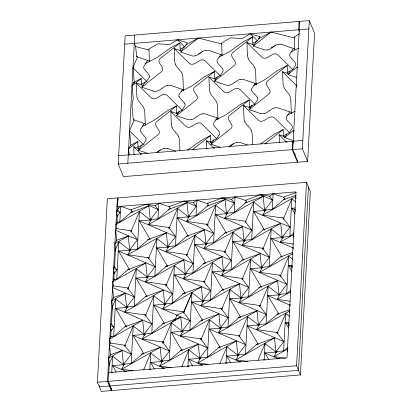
<?xml version="1.0" encoding="UTF-8"?>
<svg xmlns="http://www.w3.org/2000/svg" width="412" height="412" viewBox="0 0 412 412"><rect width="100%" height="100%" fill="white"/><g stroke="black" fill="none" stroke-linecap="round" stroke-linejoin="round"><path stroke-width="0.62" d="M111.441 388.073L111.307 390.566L101.249 391.4L97.417 382.238L107.341 198.795L117.399 197.961L118.12 199.681M99.405 385.539L99.333 386.822L298.499 370.337L308.423 186.893M297.541 160.314L297.438 162.235L123.482 176.63L118.208 164.028L125.14 35.839L299.102 21.445L299.818 23.165M111.307 390.566L107.475 381.409L117.399 197.961M118.517 208.925L117.559 206.633L118.028 197.909L306.502 182.315L310.334 191.472L300.415 374.92L111.935 390.514L108.104 381.358L108.577 372.633L286.994 357.868L295.976 191.868L116.926 206.685M108.789 373.298L109.288 364.033L112.594 356.21L123.621 364.702M126.458 325.573L113.66 336.475L110.766 336.743L111.07 331.13M111.008 330.821L110.493 325.686L111.384 323.92L113.841 327.123L111.008 330.821L111.055 329.955M111.405 324.888L112.383 306.791L115.69 298.968L126.716 307.465M128.802 268.974L116.761 279.233L113.861 279.501L114.201 271.853M114.5 267.646L115.478 249.554L118.79 241.731L129.816 250.223M117.327 215.394L116.957 222.264L119.856 221.991L132.391 211.31M117.6 210.403L117.698 208.529L120.701 206.371L131.66 210.069M111.25 372.711L111.719 372.371L112.594 356.21M113.66 336.475L115.69 298.968M116.761 279.233L118.79 241.731M119.856 221.991L120.701 206.371M127.818 163.229L134.75 35.046M123.976 364.182L131.171 363.518L133.2 326.016L144.226 334.508M127.071 306.945L134.266 306.276L136.295 268.773L147.321 277.266M130.166 249.703L137.361 249.039L139.39 211.531L150.416 220.023M149.298 369.605L149.834 369.219L150.704 353.058L161.731 361.551M144.581 333.988L151.776 333.318L153.805 295.816L164.831 304.308M147.676 276.746L154.871 276.081L156.9 238.574L167.926 247.066M150.771 219.508L157.966 218.839L158.811 203.219L169.775 206.917M162.086 361.03L169.28 360.361L171.31 322.859L182.336 331.351M165.186 303.788L172.381 303.124L174.405 265.616L185.431 274.114M168.281 246.551L175.476 245.882L177.505 208.379L188.531 216.872M187.409 366.448L187.944 366.067L188.82 349.901L199.846 358.394M182.691 330.831L189.886 330.167L191.915 292.664L202.941 301.157M185.786 273.594L192.981 272.924L195.01 235.422L206.036 243.914M188.887 216.352L196.081 215.687L196.926 200.067L207.885 203.765M200.201 357.879L207.396 357.209L209.425 319.707L220.451 328.199M203.296 300.636L210.491 299.967L212.52 262.465L223.546 270.957M206.391 243.394L213.586 242.73L215.615 205.222L226.641 213.72M225.518 363.296L226.054 362.91L226.93 346.75L237.956 355.242M220.801 327.679L227.996 327.01L230.025 289.507L241.051 298M223.901 270.437L231.096 269.772L233.125 232.27L244.151 240.763M226.997 213.2L234.191 212.53L235.036 196.91L245.995 200.608M238.311 354.722L245.506 354.057L247.535 316.55L258.561 325.042M241.406 297.479L248.601 296.815L250.63 259.313L261.656 267.805M244.501 240.242L251.696 239.573L253.725 202.071L264.751 210.563M263.634 360.139L264.169 359.758L265.04 343.593L276.066 352.09M258.916 324.527L266.111 323.858L268.14 286.355L279.166 294.848M262.011 267.285L269.206 266.616L271.235 229.113L282.261 237.606M265.107 210.043L272.301 209.378L273.146 193.758L284.11 197.456M297.438 162.235L292.165 149.628L292.618 141.295L118.656 155.695M299.369 31.497L298.649 29.777L299.102 21.445M292.767 149.582L299.699 21.393L309.309 20.6L314.583 33.207L307.646 161.391L298.041 162.184L292.767 149.582L302.377 148.784L307.646 161.391M276.421 351.57L283.616 350.9L285.645 313.398L289.512 316.287M279.516 294.328L286.716 293.663L288.74 256.156L292.628 259.148M282.617 237.085L289.811 236.421L291.84 198.919L295.723 201.911M302.377 148.784L309.309 20.6M300.415 374.92L296.583 365.758L306.502 182.315M175.337 320.016L176.64 315.051L183.495 312.26M149.417 61.017L136.712 56.691L137.005 55.981M134.297 82.621L132.983 67.836L137.541 56.866M144.947 123.682L133.303 119.717L133.503 119.228M130.887 145.647L129.574 130.862L134.132 119.892M296.413 87.164L296.455 84.826M130.774 231.92L139.39 211.531M127.674 289.162L136.295 268.773M148.279 258.968L156.9 238.574M168.884 228.768L177.505 208.379M124.579 346.404L133.2 326.016M145.184 316.205L153.805 295.816M165.789 286.01L174.405 265.616M186.394 255.811L195.01 235.422M143.633 369.796L150.704 353.058M206.994 225.616L215.615 205.222M162.694 343.248L171.31 322.859M183.294 313.053L191.915 292.664M183.917 311.899L191.982 292.824M203.899 282.853L212.52 262.465M224.504 252.659L233.125 232.27M181.743 366.639L188.82 349.901M245.109 222.459L253.725 202.071M200.804 340.096L209.425 319.707M221.409 309.896L230.025 289.507M242.009 279.702L250.63 259.313M262.614 249.502L271.235 229.113M219.853 363.487L226.93 346.75M283.219 219.308L291.84 198.919M238.914 336.939L247.535 316.55M259.519 306.744L268.14 286.355M280.124 276.545L288.74 256.156M257.969 360.33L265.04 343.593M277.029 333.787L285.645 313.398M116.684 211.207L117.575 209.44L120.036 212.643L117.204 216.336L116.684 211.207L120.036 212.643M131.819 230.833L116.369 228.567L115.963 224.519L117.26 221.96M116.73 240.963L115.654 230.287L116.617 228.372M115.623 250.944L114.933 243.6L116.611 240.278L128.256 236.035L129.78 251.155M113.588 268.444L114.479 266.682L116.936 269.886L114.103 273.578L113.588 268.444L116.936 269.886M113.861 279.501L114.103 279.022M128.719 288.076L113.274 285.81L112.867 281.762L114.16 279.197M149.571 257.912L127.895 254.729L130.619 249.337M113.274 285.81L113.532 285.295M113.635 298.206L112.553 287.524L113.521 285.609M170.177 227.718L148.5 224.535L150.921 219.74M112.62 309.113L111.837 300.842L113.511 297.521L125.16 293.277L126.685 308.392M110.766 336.743L111.008 336.264M125.624 345.313L110.179 343.047L109.772 339.004L111.065 336.439M146.476 315.154L124.8 311.972L127.22 307.177M110.534 355.448L109.458 344.767L110.426 342.851M167.081 284.955L145.405 281.777L147.826 276.977M109.427 364.924L108.737 358.085L110.416 354.763L122.06 350.514L123.59 365.635M187.681 254.76L166.005 251.578L168.431 246.783M208.287 224.561L186.61 221.383L189.34 215.986M133.055 370.877L121.705 369.214L124.125 364.419M163.981 342.197L142.305 339.014L144.73 334.22M184.586 312.002L162.91 308.82L165.639 303.423M205.191 281.803L183.515 278.62L186.239 273.228M225.797 251.603L204.12 248.426L206.541 243.626M246.402 221.409L224.725 218.226L227.45 212.829M171.171 367.725L159.815 366.057L162.539 360.665M202.096 339.045L180.42 335.862L182.84 331.068M222.701 308.846L201.025 305.663L203.446 300.868M243.301 278.651L221.625 275.468L224.051 270.669M263.907 248.451L242.23 245.269L244.955 239.877M284.347 218.231L262.835 215.074L265.256 210.275M208.251 364.419L197.925 362.905L200.35 358.11M240.206 335.888L218.53 332.705L221.254 327.313M260.811 305.694L239.135 302.511L241.859 297.114M295.981 198.872L295.728 196.39L296.037 195.782M281.252 275.468L259.74 272.311L262.161 267.517M295.203 211.629L295.177 209.373M293.746 244.084L280.34 242.117L283.07 236.72M293.911 236.967L293.663 234.546L294.06 233.764M247.911 361.494L236.04 359.753L238.46 354.953M293.087 249.26L293.184 247.385M292.731 254.621L292.808 253.282M278.069 332.68L256.64 329.554L259.066 324.759M290.29 301.244L277.245 299.354L279.671 294.559M290.687 293.045L290.764 291.459M290.244 304.267L289.95 305.998M289.847 310.308L289.533 310.931L289.682 312.414M285.331 358.213L274.15 356.596L276.874 351.199M287.71 351.482L287.473 349.093L287.87 348.305M292.01 267.908L292.304 266.173M289.008 325.985L289.033 323.698M133.303 119.717L132.051 107.007A5.711 1.205 85.3 0 1 132.061 105.513L133.138 99.06A5.711 1.205 85.3 0 0 133.148 97.562L132.005 85.85L133.915 82.328L141.223 78.563L141.434 84.465M129.25 155.123L128.595 148.876L130.506 145.354L137.814 141.589L138.061 148.578M296.419 77.43L288.003 74.562L297.433 66.898M293.658 140.672L284.594 137.587L294.024 129.924M147.656 60.507L143.814 66.461C142.985 68.608 145.4 70.4 146.605 71.832A19.209 8.168 27 0 1 147.445 72.687L149.335 75.283L149.448 77.116L146.687 81.396L141.46 84.089M152.816 90.918L141.821 87.179L145.24 81.88M195.159 55.821A7.684 7.349 -76.3 0 1 191.256 55.677L180.677 52.056L184.2 46.608M180.193 49.213L184.736 46.88L187.383 42.776L177.593 39.815L170.007 44.336A5.711 3.049 3.1 0 1 168.523 44.62L158.651 43.837A5.711 3.049 3.1 0 0 157.168 44.12L148.959 49.043L149.407 61.852M144.246 123.533L140.404 129.481C139.575 131.634 141.991 133.426 143.196 134.858A19.209 8.168 27 0 1 144.035 135.713L145.925 138.303L146.039 140.142L143.278 144.421L138.051 147.115M148.032 153.475L138.411 150.2L141.831 144.906M182.516 89.347L179.096 94.647A7.982 3.394 27 0 0 179.081 96.47M191.498 119.578A7.982 7.637 -76.3 0 1 187.439 119.423L176.449 115.669L179.302 111.25M176.315 113.135L182.083 110.169L184.895 105.812A7.982 3.394 27 0 0 184.828 103.809M220.564 54.827L217.139 60.126C216.279 62.356 218.787 64.221 220.039 65.709A20.487 8.714 27 0 1 220.703 66.373C221.78 67.686 223.762 69.396 222.938 71.291L220.126 75.648L214.621 78.481M229.551 85.073A7.982 7.637 -76.3 0 1 225.493 84.918L214.503 81.164L217.356 76.745M267.841 49.806A7.684 7.349 -76.3 0 1 263.938 49.661L253.359 46.041L256.609 41.009M252.875 43.198L257.412 40.865L260.065 36.761L250.275 33.799L242.689 38.321A5.711 3.049 3.1 0 1 241.205 38.604L231.333 37.822A5.711 3.049 3.1 0 0 229.85 38.105L221.641 43.028L222.089 55.836M217.155 117.853L213.73 123.147C212.87 125.382 215.378 127.246 216.63 128.735A20.487 8.714 27 0 1 217.294 129.399C218.37 130.712 220.353 132.417 219.529 134.317L216.717 138.674L210.429 141.908M220.029 147.228L211.093 144.185L213.946 139.771M255.198 83.332L251.778 88.632A7.982 3.394 27 0 0 251.763 90.455M260.127 113.393L249.131 109.654L251.984 105.235M248.997 107.12L254.765 104.154L257.577 99.797A7.982 3.394 27 0 0 257.51 97.793M293.246 48.812L289.821 54.111C288.961 56.341 291.469 58.205 292.721 59.694A20.487 8.714 27 0 1 293.385 60.358C294.462 61.671 296.444 63.381 295.62 65.276L292.808 69.633L287.303 72.466M288.003 74.562L290.197 71.163M289.837 111.837L286.412 117.137C285.552 119.367 288.06 121.231 289.312 122.719A20.487 8.714 27 0 1 289.976 123.384C291.052 124.697 293.035 126.402 292.211 128.302L289.399 132.659L283.111 135.893M284.594 137.587L286.788 134.188M149.803 220.368L158.146 209.492L155.175 205.624L146.013 204.28L131.057 209.729L132.52 212.211M129.198 250.568L137.541 239.686L130.856 230.977M187.913 217.217L196.256 206.335L193.29 202.467L184.123 201.123L169.172 206.577L170.63 209.059M167.308 247.411L175.656 236.534L168.41 227.1M146.708 277.611L155.051 266.729L147.805 257.294M126.103 307.805L134.446 296.928L127.761 288.22M226.028 214.06L234.371 203.183L231.4 199.315L222.233 197.971L207.282 203.42L208.745 205.902M205.423 244.259L213.766 233.377L206.52 223.943M184.818 274.459L193.161 263.577L186.476 254.868M164.213 304.653L172.556 293.771L165.315 284.337M143.608 334.853L151.956 323.971L144.71 314.536M123.008 365.047L131.351 354.171L124.661 345.457M264.138 210.908L272.481 200.026L269.51 196.163L260.348 194.814L245.392 200.268L246.855 202.75M243.533 241.108L251.876 230.226L245.192 221.517M222.928 271.302L231.271 260.425L224.03 250.99M202.328 301.502L210.671 290.62L203.425 281.185M181.723 331.696L190.066 320.819L183.376 312.111M161.118 361.896L169.461 351.014L162.215 341.579M281.643 237.951L289.991 227.074L282.745 217.639M261.043 268.15L269.386 257.268L262.14 247.833M240.438 298.345L248.781 287.468L242.091 278.759M219.833 328.544L228.176 317.662L220.93 308.228M199.228 358.739L207.571 347.862L200.33 338.427M278.548 295.193L286.891 284.311L279.65 274.876M257.943 325.387L266.291 314.511L259.045 305.076M237.343 355.587L245.686 344.705L238.996 335.996M275.453 352.43L283.796 341.553L276.55 332.118M157.966 218.839L170.506 208.158M137.361 249.039L149.402 238.78M196.081 215.687L208.616 205.001M175.476 245.882L187.517 235.623M154.871 276.081L167.663 265.179M234.191 212.53L246.726 201.849M134.266 306.276L146.306 296.017M213.586 242.73L225.627 232.471M192.981 272.924L205.022 262.665M272.301 209.378L284.841 198.697M172.381 303.124L184.422 292.865M251.696 239.573L263.737 229.314M151.776 333.318L163.816 323.059M231.096 269.772L243.137 259.514M171.665 322.339L175.466 319.099M131.171 363.518L143.211 353.259M210.491 299.967L223.283 289.07M289.811 236.421L294.05 232.806M189.886 330.167L201.926 319.908M269.206 266.616L281.247 256.357M169.28 360.361L182.073 349.464M248.601 296.815L260.642 286.556M227.996 327.01L240.036 316.751M207.396 357.209L219.436 346.95M286.716 293.663L290.954 290.048M266.111 323.858L278.903 312.96M245.506 354.057L257.546 343.799M283.616 350.9L287.952 347.29M180.147 50.341L179.889 42.987L161.257 57.706C153.552 62.47 168.158 67.697 160.459 72.46L141.821 87.179M132.005 85.85L141.223 78.563M180.677 52.056L198.383 38.074L221.919 44.032M252.829 44.326L252.571 36.972L233.939 51.691C226.234 56.454 240.84 61.682 233.141 66.445L214.503 81.164M214.776 78.831L214.518 71.477L195.885 86.196C188.181 90.954 202.786 96.187 195.087 100.95L176.449 115.669M176.738 113.362L176.48 106.013L157.847 120.731C150.143 125.49 164.748 130.722 157.049 135.486L138.411 150.2M253.359 46.041L271.065 32.059L294.601 38.017M128.595 148.876L137.814 141.589M287.458 72.816L287.2 65.462L268.567 80.18C260.863 84.944 275.468 90.171 267.769 94.935L249.131 109.654M249.42 107.352L249.162 99.998L230.529 114.716C222.825 119.475 237.43 124.707 229.731 129.471L211.093 144.185M191.956 150.014L210.496 135.574L210.743 142.562M264.638 143.999L283.178 129.559L283.425 136.547M201.983 51.49L202.282 51.273M155.19 205.825L158.811 203.219M193.3 202.668L196.926 200.067M231.415 199.516L235.036 196.91M269.525 196.359L273.146 193.758M274.964 45.258L275.262 45.047M272.605 47.025L272.909 46.819M199.614 53.236L199.923 53.04M294.771 49.821L294.322 37.013L299.431 33.733M140.07 154.412L140.914 153.872L141.97 154.191M213.174 148.124L213.596 147.857L214.652 148.176M285.856 142.109L286.278 141.841L287.303 142.15M271.987 47.411L272.296 47.22M115.963 224.519L148.861 205.835L150.385 220.956M114.933 243.6L128.256 236.035M148.5 224.535L186.971 202.683L188.495 217.804M127.895 254.729L166.366 232.878L167.777 246.834M186.61 221.383L225.081 199.526L226.61 214.647M112.867 281.762L145.76 263.077L147.29 278.198M166.005 251.578L204.476 229.726L206.005 244.846M224.725 218.226L263.196 196.375L264.72 211.495M111.837 300.842L125.16 293.277M145.405 281.777L183.876 259.926L185.4 275.041M204.12 248.426L242.591 226.574L244.115 241.69M262.835 215.074L295.728 196.39M124.8 311.972L163.27 290.12L164.795 305.241M183.515 278.62L221.986 256.769L223.397 270.725M242.23 245.269L280.701 223.417L282.225 238.538M109.772 339.004L142.665 320.32L144.19 335.435M162.91 308.82L201.38 286.968L202.91 302.084M221.625 275.468L260.096 253.617L261.625 268.732M280.34 242.117L293.663 234.546M108.737 358.085L122.06 350.514M142.305 339.014L180.775 317.163L182.305 332.283M201.025 305.663L239.496 283.811L241.02 298.932M259.74 272.311L292.633 253.627M121.705 369.214L160.175 347.362L161.7 362.478M180.42 335.862L218.89 314.011L220.415 329.131M239.135 302.511L277.606 280.66L279.012 294.616M159.815 366.057L198.285 344.205L199.81 359.326M218.53 332.705L257 310.854L258.412 324.811M197.925 362.905L236.395 341.054L237.925 356.174M236.04 359.753L274.51 337.897L276.035 353.017M256.64 329.554L289.533 310.931M277.245 299.354L290.563 291.851M274.15 356.596L287.473 349.093M271.678 47.591L271.364 47.761M185.848 44.893L198.383 38.074M259.23 37.214L260.065 36.761M258.53 38.877L271.065 32.059M260.492 143.953L267.939 138.762A19.209 3.157 -36.5 0 1 269.062 137.886L274.67 133.982L283.178 129.559M198.682 53.776L198.373 53.936M187.486 150.138L195.257 144.777A19.209 3.157 -36.5 0 1 196.38 143.896L201.988 139.992L210.496 135.574M179.889 42.987L170.846 47.699L164.929 51.861A20.487 3.363 -36.5 0 0 164.053 52.545L157.06 57.515L144.967 63.783M252.571 36.972L243.528 41.684L237.611 45.845A20.487 3.363 -36.5 0 0 236.735 46.53L229.948 51.382L219.225 56.959M214.518 71.477L205.475 76.189L199.557 80.35A20.487 3.363 -36.5 0 0 198.687 81.035L191.894 85.887L181.172 91.464M176.48 106.013L167.437 110.725L161.519 114.886A20.487 3.363 -36.5 0 0 160.644 115.571L153.655 120.541L142.083 126.535M291.011 52.056L298.484 48.209M287.2 65.462L278.157 70.174L272.239 74.335A20.487 3.363 -36.5 0 0 271.369 75.02L264.576 79.871L253.854 85.449M249.162 99.998L240.119 104.71L234.201 108.871A20.487 3.363 -36.5 0 0 233.326 109.556L226.538 114.407L215.816 119.985M287.602 115.082L295.074 111.235M130.887 212.391L148.861 205.835M168.58 209.389L186.971 202.683M207.221 206.041L225.081 199.526M244.805 203.08L263.196 196.375M147.455 239.774L166.366 232.878M296.228 192.476L283.507 197.116L284.965 199.593M283.853 199.583L295.831 195.216M186.09 236.431L204.476 229.726M224.2 233.274L242.591 226.574M127.792 269.628L145.76 263.077M262.841 229.932L280.701 223.417M165.485 266.626L183.876 259.926M203.07 263.665L221.986 256.769M241.71 260.322L260.096 253.617M145.405 296.635L163.27 290.12M280.757 256.825L292.736 252.458M182.47 293.864L201.38 286.968M221.105 290.517L239.496 283.811M124.697 326.871L142.665 320.32M258.69 287.555L277.606 280.66M162.39 323.868L180.775 317.163M201.025 320.521L218.89 314.011M238.09 317.75L257 310.854M141.259 354.258L160.175 347.362M180.42 350.72L198.285 344.205M124.589 371.593L125.603 371.222L126.7 371.387M218.01 347.759L236.395 341.054M162.194 368.627L163.719 368.071L164.815 368.23M256.645 344.411L274.51 337.897M200.814 365.284L201.828 364.919L202.925 365.078M238.924 362.133L239.939 361.762L241.035 361.921M277.039 358.976L278.054 358.61L279.284 358.79M277.07 314.299L289.651 309.726M124.692 44.172L298.649 29.777M299.251 29.726L308.861 28.933M293.215 141.249L302.825 140.451M118.208 164.028L292.165 149.628M97.417 382.238L107.475 381.409M108.104 381.358L296.583 365.758M295.043 214.013L291.66 208.266L295.105 208.003M264.592 230.179L253.545 211.418L266.044 210.465M226.482 233.336L215.435 214.575L227.929 213.617M188.372 236.488L177.325 217.727L189.819 216.769M150.256 239.645L139.215 220.883L151.709 219.926M282.102 257.227L271.055 238.46L283.549 237.508M243.986 260.379L232.945 241.617L245.439 240.66M205.876 263.531L194.83 244.769L207.329 243.816M167.766 266.688L156.72 247.926L169.214 246.968M129.651 269.839L118.61 251.078L131.104 250.12M291.948 271.256L288.565 265.508L292.273 265.22M261.496 287.422L250.45 268.66L262.944 267.702M223.386 290.578L212.34 271.812L224.834 270.859M185.271 293.73L174.23 274.969L186.724 274.011M147.161 296.882L136.115 278.121L148.608 277.163M279.001 314.464L267.96 295.703L280.454 294.745M240.891 317.621L229.845 298.854L242.344 297.902M202.781 320.773L191.734 302.011L204.228 301.054M164.671 323.93L153.625 305.163L166.118 304.211M126.556 327.082L115.515 308.32L128.008 307.362M288.678 328.024L285.464 322.745L288.889 322.483M258.401 344.664L247.355 325.902L259.848 324.944M220.286 347.816L209.245 329.054L221.738 328.096M182.176 350.973L171.129 332.206L183.628 331.253M144.066 354.124L133.019 335.363L145.513 334.405M268.67 359.408L264.864 352.945L277.358 351.987M230.555 362.565L226.749 356.097L239.243 355.139M192.764 366.258L188.639 359.254L201.133 358.296M154.335 368.874L150.529 362.406L163.023 361.448M116.22 372.026L112.414 365.557L124.908 364.605M294.322 37.013L294.879 37.152M134.302 43.378L135.651 46.608L148.85 49.95M265.477 143.546L266.621 143.834M192.795 149.561L193.939 149.85M245.392 200.268L246.18 200.531M207.282 203.42L208.065 203.688M169.172 206.577L169.955 206.839M131.057 209.729L131.845 209.996M264.169 359.758L265.235 360.119M226.054 362.91L227.125 363.271M187.944 366.067L189.015 366.428M149.834 369.219L150.9 369.579M111.719 372.371L112.79 372.736M281.854 44.589L294.724 48.966M247.37 54.58L246.948 42.493L253.632 44.764M291.377 113.362L290.697 98.02L289.363 94.611L286.932 91.593A19.209 13.354 83.4 0 1 286.082 90.712L284.126 87.895L283.116 84.898L282.55 71.75L288.9 73.913M222.042 54.981L209.172 50.604A7.684 7.349 -76.3 0 0 205.567 50.372M174.688 60.595L174.266 48.503L180.95 50.779M256.367 83.821L244.11 79.65A7.982 7.637 -76.3 0 0 240.366 79.413M218.056 119.629L217.366 104.303L215.981 100.76L213.457 97.623A20.487 14.245 83.4 0 1 212.788 96.944L210.692 94.075L209.543 90.944L208.905 77.008L215.589 79.284M290.996 112.311L278.739 108.14A7.982 7.637 -76.3 0 0 274.995 107.903M244.908 121.705A7.982 5.552 83.4 0 1 243.95 117.605L243.538 105.513L250.223 107.79M171.428 85.665L183.685 89.837M145.374 125.645L144.684 110.318L143.299 106.775L140.775 103.639A20.487 14.245 83.4 0 1 140.106 102.959L138.01 100.085L136.861 96.959L136.223 83.023L142.907 85.299M279.413 142.609L279.14 134.775L285.49 136.939M218.314 118.326L206.057 114.155A7.982 7.637 -76.3 0 0 202.313 113.918M171.279 123.621L170.856 111.528L177.541 113.805M247.385 144.952L240.701 142.676A7.982 7.637 -76.3 0 0 236.957 142.439M206.731 148.624L206.458 140.791L211.82 142.614M168.019 148.691L175.821 151.343M134.049 154.639L133.776 146.806L139.138 148.629M285.464 322.745L288.822 324.126M267.96 295.703L289.852 305.045M260.348 194.814L272.481 200.026M291.66 208.266L295.007 209.703M222.233 197.971L234.371 203.183M253.545 211.418L289.991 227.074M184.123 201.123L196.256 206.335M215.435 214.575L251.876 230.226M271.055 238.46L292.942 247.864M146.013 204.28L158.146 209.492M177.325 217.727L213.766 233.377M232.945 241.617L269.386 257.268M288.565 265.508L291.912 266.945M139.215 220.883L175.656 236.534M194.83 244.769L231.271 260.425M250.45 268.66L286.891 284.311M115.654 230.287L137.541 239.686M156.72 247.926L193.161 263.577M212.34 271.812L248.781 287.468M118.61 251.078L155.051 266.729M174.23 274.969L210.671 290.62M229.845 298.854L266.291 314.511M136.115 278.121L172.556 293.771M191.734 302.011L228.176 317.662M247.355 325.902L283.796 341.553M112.553 287.524L134.446 296.928M153.625 305.163L190.066 320.819M209.245 329.054L245.686 344.705M264.864 352.945L278.054 358.61M115.515 308.32L151.956 323.971M171.129 332.206L207.571 347.862M226.749 356.097L239.939 361.762M110.493 325.686L113.841 327.123M133.019 335.363L169.461 351.014M188.639 359.254L201.828 364.919M109.458 344.767L131.351 354.171M150.529 362.406L163.719 368.071M112.414 365.557L125.603 371.222M292.808 69.633L278.388 55.357C272.692 49.533 267.064 62.588 261.373 56.763L246.948 42.493M250.275 33.799L257.412 40.865M282.55 71.75L296.249 85.31M289.399 132.659L274.979 118.383C269.283 112.558 263.654 125.614 257.964 119.789L243.538 105.513M254.765 104.154L240.34 89.878C234.644 84.053 229.02 97.108 223.325 91.284L208.905 77.008M220.126 75.648L205.706 61.373C200.011 55.548 194.382 68.603 188.691 62.779L174.266 48.503M279.14 134.775L286.278 141.841M177.593 39.815L184.736 46.88M216.717 138.674L202.297 124.398C196.601 118.574 190.972 131.629 185.282 125.804L170.856 111.528M182.083 110.169L167.658 95.893C161.962 90.068 156.339 103.124 150.643 97.299L136.223 83.023M132.983 67.836L146.687 81.396M206.458 140.791L213.596 147.857M129.574 130.862L143.278 144.421M133.776 146.806L140.914 153.872M292.618 141.295L293.334 143.016M297.227 67.28L297.294 67.954M293.818 130.305L293.957 131.655M135.651 46.608L136.712 56.691M109.288 364.033L109.417 365.284M133.915 82.328L134.024 83.564M256.104 85.109L255.631 71.626A7.982 5.552 83.4 0 0 254.812 67.815M252.566 144.458L252.221 134.652A7.982 5.552 83.4 0 0 251.402 130.841M183.422 91.124L182.949 77.641A7.982 5.552 83.4 0 0 182.13 73.83M179.884 150.473L179.539 140.667A7.982 5.552 83.4 0 0 178.72 136.856M109.813 384.926A3.229 0.68 85.3 0 1 109.226 383.402M175.636 64.694A7.982 5.552 83.4 0 1 174.678 60.595M178.844 69.056A14.657 10.192 83.4 0 1 175.569 64.756M178.793 69.19A14.492 10.079 83.4 0 1 182.207 73.758M201.113 52.175A20.487 19.591 -76.3 0 1 200.819 52.401M156.869 91.088A7.982 7.637 -76.3 0 1 152.811 90.934M162.076 88.235A14.657 14.018 -76.3 0 1 156.9 91.201M162.173 88.359A14.492 13.859 -76.3 0 1 167.648 85.294M167.684 85.428A7.982 7.637 -76.3 0 1 171.433 85.65M172.226 127.72A7.982 5.552 83.4 0 1 171.268 123.621M175.435 132.077A14.657 10.192 83.4 0 1 172.159 127.782M175.383 132.216A14.492 10.079 83.4 0 1 178.798 136.784M158.666 151.256A14.657 14.018 -76.3 0 1 156.921 152.595M158.764 151.379A14.492 13.859 -76.3 0 1 164.239 148.32M164.275 148.449A7.982 7.637 -76.3 0 1 168.024 148.675M181.944 100.234A14.657 6.231 27 0 1 184.926 103.829M182.053 100.224A14.492 6.165 27 0 1 178.963 96.439M196.704 116.725A14.657 14.018 -76.3 0 1 191.528 119.691M196.807 116.848A14.492 13.859 -76.3 0 1 202.282 113.784M248.318 58.679A7.982 5.552 83.4 0 1 247.36 54.58M251.526 63.041A14.657 10.192 83.4 0 1 248.251 58.746M251.475 63.175A14.492 10.079 83.4 0 1 254.889 67.743M274.083 45.933A20.487 19.591 -76.3 0 1 273.795 46.159M234.758 82.22A14.657 14.018 -76.3 0 1 229.582 85.186M234.855 82.343A14.492 13.859 -76.3 0 1 240.33 79.279M248.117 126.062A14.657 10.192 83.4 0 1 244.841 121.767M248.065 126.201A14.492 10.079 83.4 0 1 251.48 130.769M231.348 145.24A14.657 14.018 -76.3 0 1 229.139 146.868M231.446 145.364A14.492 13.859 -76.3 0 1 236.921 142.305M254.626 94.219A14.657 6.231 27 0 1 257.608 97.814M254.734 94.209A14.492 6.165 27 0 1 251.644 90.424M264.18 113.563A7.982 7.637 -76.3 0 1 260.121 113.408M269.386 110.71A14.657 14.018 -76.3 0 1 264.21 113.676M269.484 110.833A14.492 13.859 -76.3 0 1 274.964 107.769M295.213 154.83A3.085 0.649 85.3 0 1 294.534 153.053M232.126 144.391A14.106 13.493 -76.3 0 1 230.102 145.786M232.625 144.164A13.946 13.338 -76.3 0 1 233.3 143.592M159.712 150.179A14.106 13.493 -76.3 0 1 157.121 151.966M160.077 150.061A13.946 13.338 -76.3 0 1 160.345 149.834M200.17 53.076A14.106 13.493 -76.3 0 1 195.19 55.929M200.268 53.194A13.946 13.338 -76.3 0 1 205.537 50.243M272.852 47.061A14.106 13.493 -76.3 0 1 267.872 49.914M272.95 47.179A13.946 13.338 -76.3 0 1 278.218 44.233M278.249 44.357A7.684 7.349 -76.3 0 1 281.859 44.573"/></g></svg>
